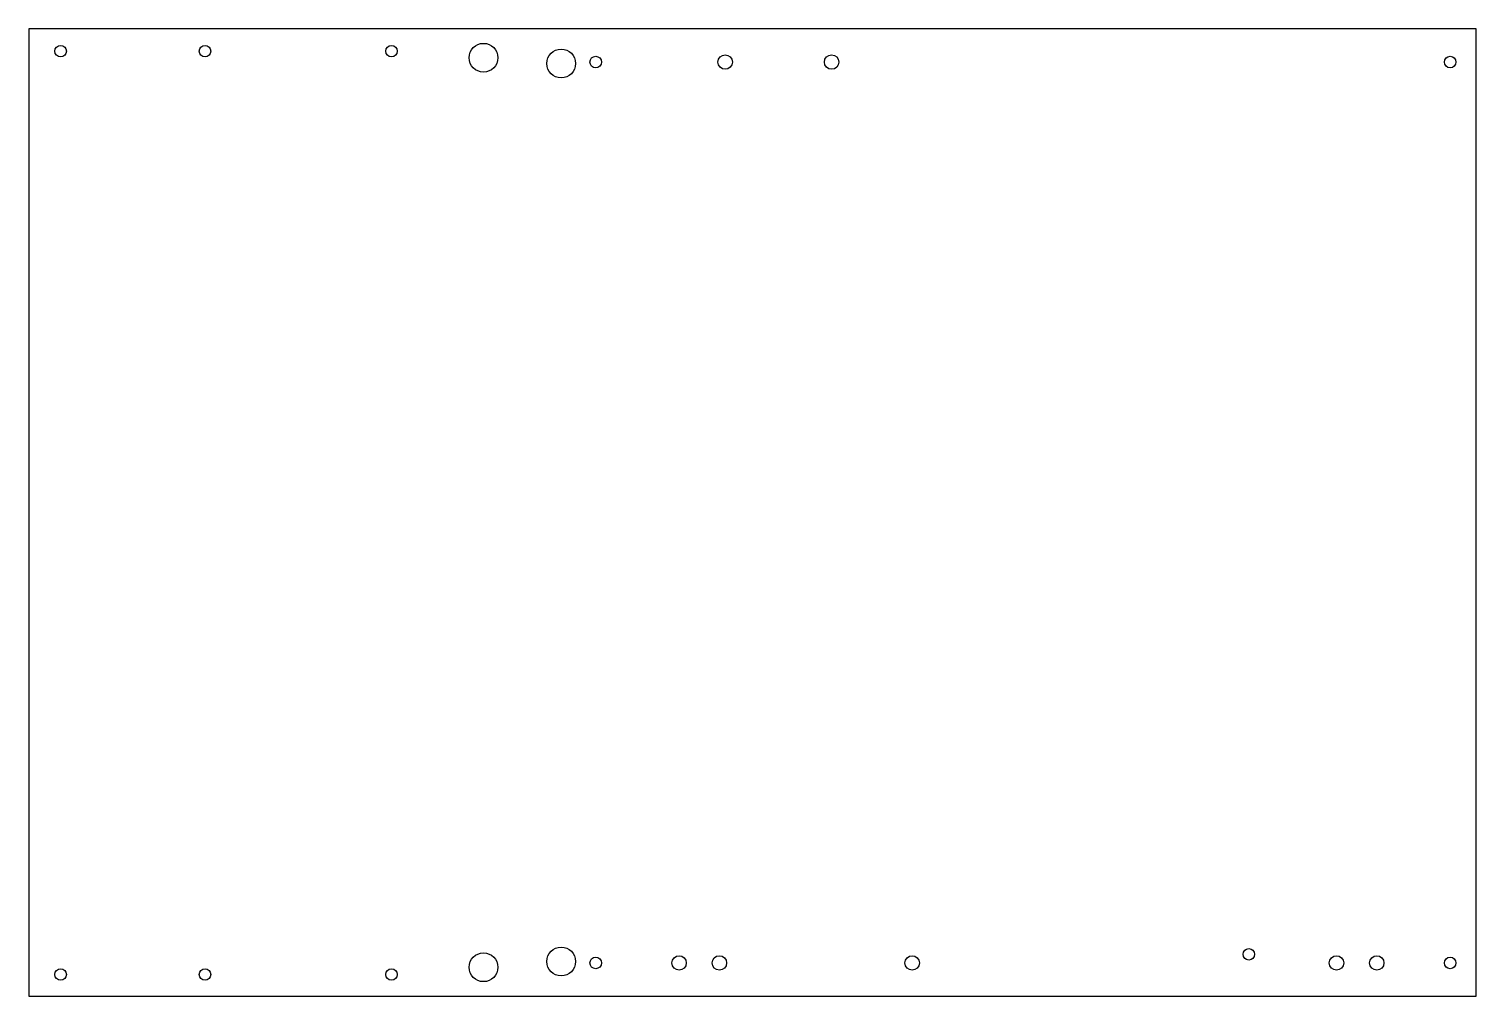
# Model space of a CAD drawing. Extents: x -561 to -58, y -168 to 168.
import ezdxf

# ---------------------------------------------------------------- set-up
doc = ezdxf.new("R2010")
doc.units = 0
doc.layers.get('0').update_dxf_attribs({"linetype": 'CONTINUOUS'})

msp = doc.modelspace()

# ---------------------------------------------------------------- linework, layer by layer
at = {"color": 7, "linetype": 'CONTINUOUS'}
for p, q in [((-58, 168), (-561, 168)), ((-561, 168), (-561, -168)), ((-58, -168), (-58, 168)), ((-561, -168), (-58, -168))]:
    msp.add_line(p, q, dxfattribs=at)
for centre, radius in [((-549.99, 160.28), 2), ((-499.8, 160.28), 2), ((-434.98, 160.28), 2), ((-403, 158), 5), ((-376, 156), 5), ((-364, 156.5), 2), ((-319, 156.5), 2.5), ((-282, 156.5), 2.5), ((-67, 156.5), 2), ((-403, -158), 5), ((-376, -156), 5), ((-364, -156.5), 2), ((-335, -156.5), 2.5), ((-321, -156.5), 2.5), ((-254, -156.5), 2.5), ((-137, -153.5), 2), ((-106.5, -156.5), 2.5), ((-92.5, -156.5), 2.5), ((-67, -156.5), 2), ((-549.99, -160.5), 2), ((-499.8, -160.5), 2), ((-434.98, -160.5), 2)]:
    msp.add_circle(centre, radius, dxfattribs=at)

doc.saveas('drawing.dxf')
